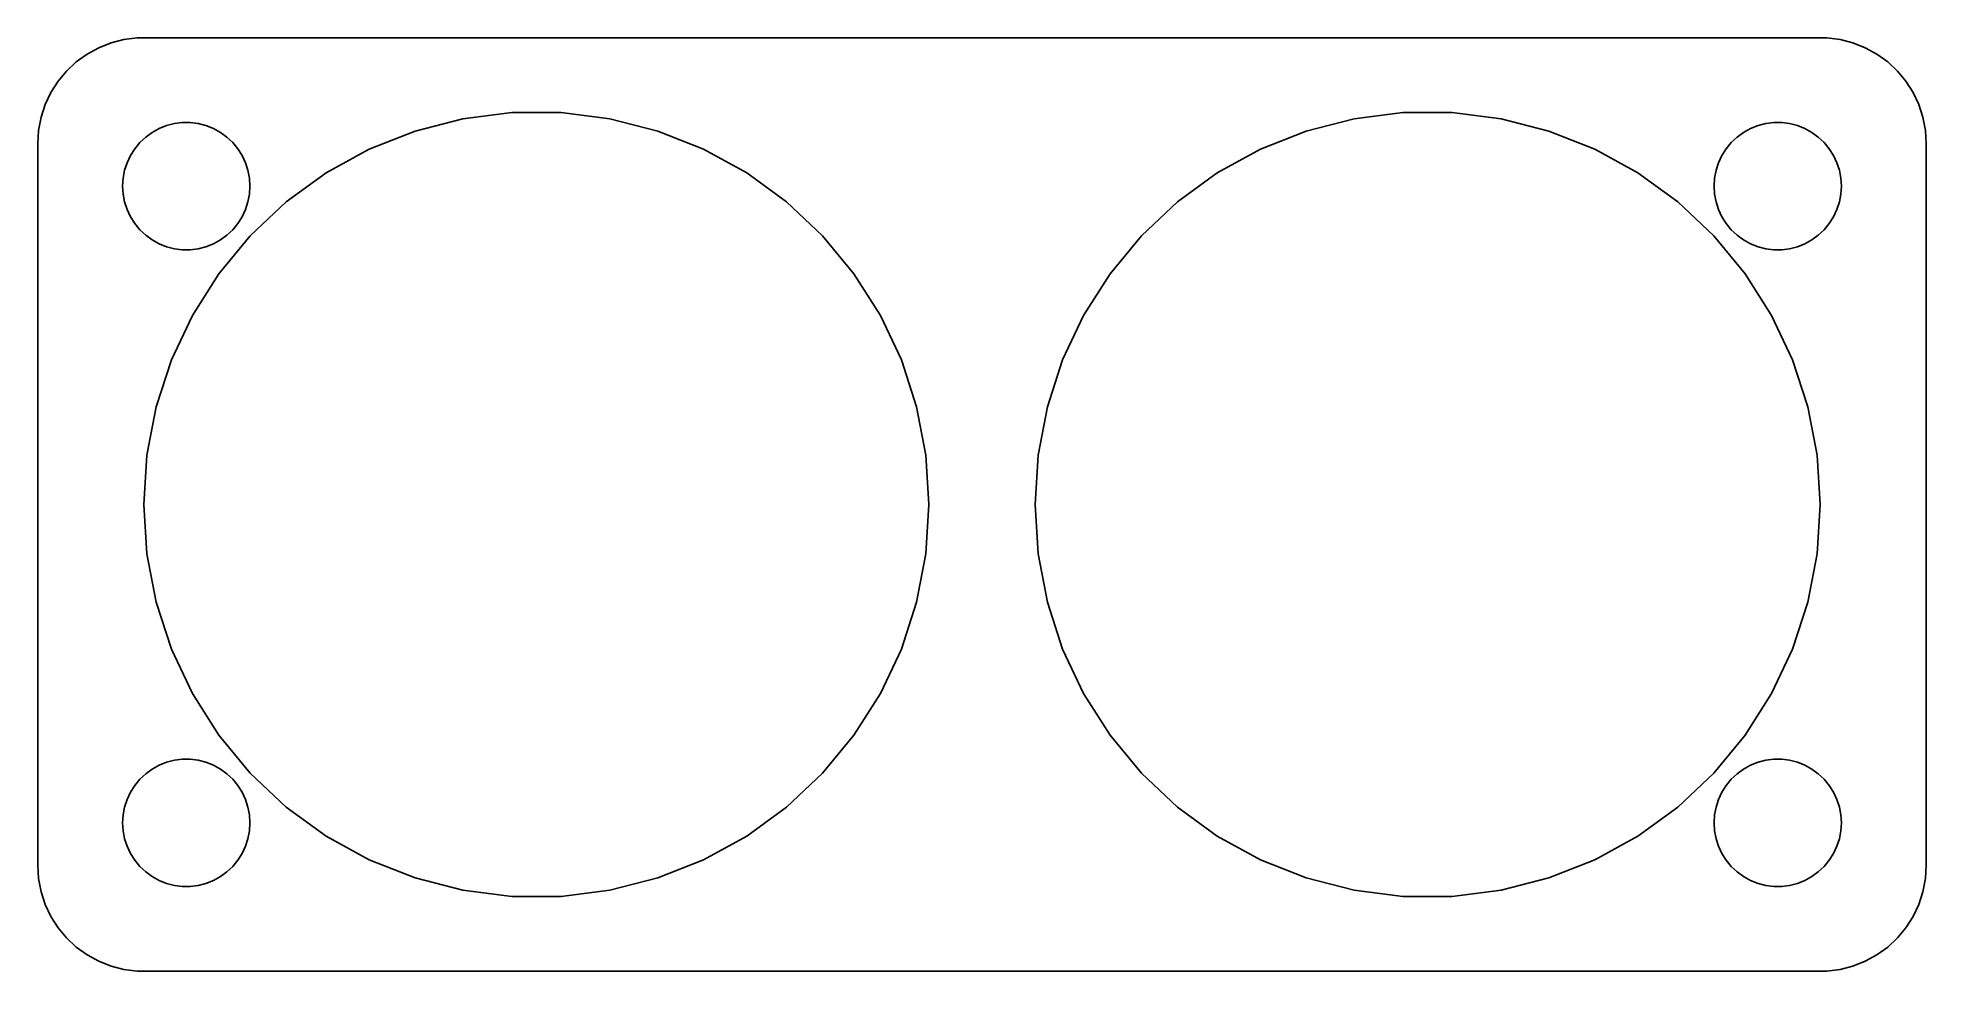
# Model space of a CAD drawing. Header units: metres. Extents: x -44.5 to 44.5, y -22 to 22.
import ezdxf

# ---------------------------------------------------------------- set-up
doc = ezdxf.new("R2010")
doc.units = ezdxf.units.M

msp = doc.modelspace()

# ---------------------------------------------------------------- linework, layer by layer
for p, q in [((-41.6289, 21.5241), (-42.1791, 21.2216)), ((-41.0451, 21.7553), (-41.6289, 21.5241)), ((-40.4369, 21.9114), (-41.0451, 21.7553)), ((-39.8139, 21.9901), (-40.4369, 21.9114)), ((39.8139, 21.9901), (-39.8139, 21.9901)), ((40.4369, 21.9114), (39.8139, 21.9901)), ((41.0451, 21.7553), (40.4369, 21.9114)), ((41.6289, 21.5241), (41.0451, 21.7553)), ((42.1791, 21.2216), (41.6289, 21.5241)), ((-42.6871, 20.8526), (-43.1448, 20.4227)), ((-42.1791, 21.2216), (-42.6871, 20.8526)), ((42.6871, 20.8526), (42.1791, 21.2216)), ((43.1448, 20.4227), (42.6871, 20.8526)), ((-43.5451, 19.9389), (-43.8815, 19.4088)), ((-43.1448, 20.4227), (-43.5451, 19.9389)), ((43.5451, 19.9389), (43.1448, 20.4227)), ((43.8815, 19.4088), (43.5451, 19.9389)), ((-44.1489, 18.8406), (-44.3429, 18.2434)), ((-43.8815, 19.4088), (-44.1489, 18.8406)), ((44.1489, 18.8406), (43.8815, 19.4088)), ((44.3429, 18.2434), (44.1489, 18.8406)), ((-44.3429, 18.2434), (-44.4606, 17.6267)), ((-38.7773, 17.7145), (-38.427, 17.8532)), ((-38.427, 17.8532), (-38.0621, 17.9469)), ((-38.0621, 17.9469), (-37.6884, 17.9941)), ((-37.6884, 17.9941), (-37.3116, 17.9941)), ((-37.3116, 17.9941), (-36.9379, 17.9469)), ((-36.9379, 17.9469), (-36.5729, 17.8532)), ((-36.5729, 17.8532), (-36.2227, 17.7145)), ((-26.7168, 17.5945), (-24.4666, 18.1723)), ((-24.4666, 18.1723), (-22.1616, 18.4635)), ((-22.1616, 18.4635), (-19.8384, 18.4635)), ((-19.8384, 18.4635), (-17.5334, 18.1723)), ((-17.5334, 18.1723), (-15.2832, 17.5945)), ((15.2832, 17.5945), (17.5334, 18.1723)), ((17.5334, 18.1723), (19.8384, 18.4635)), ((19.8384, 18.4635), (22.1616, 18.4635)), ((22.1616, 18.4635), (24.4666, 18.1723)), ((24.4666, 18.1723), (26.7168, 17.5945)), ((36.2227, 17.7145), (36.5729, 17.8532)), ((36.5729, 17.8532), (36.9379, 17.9469)), ((36.9379, 17.9469), (37.3116, 17.9941)), ((37.3116, 17.9941), (37.6884, 17.9941)), ((37.6884, 17.9941), (38.0621, 17.9469)), ((38.0621, 17.9469), (38.427, 17.8532)), ((38.427, 17.8532), (38.7773, 17.7145)), ((44.4606, 17.6267), (44.3429, 18.2434)), ((-44.4606, 17.6267), (-44.5, 17)), ((-44.5, 17), (-44.5, -17)), ((-39.927, 16.7634), (-39.6869, 17.0536)), ((-39.6869, 17.0536), (-39.4123, 17.3115)), ((-39.4123, 17.3115), (-39.1075, 17.533)), ((-39.1075, 17.533), (-38.7773, 17.7145)), ((-36.2227, 17.7145), (-35.8925, 17.533)), ((-35.8925, 17.533), (-35.5877, 17.3115)), ((-35.5877, 17.3115), (-35.3131, 17.0536)), ((-35.3131, 17.0536), (-35.0729, 16.7634)), ((-28.8769, 16.7393), (-26.7168, 17.5945)), ((-15.2832, 17.5945), (-13.1231, 16.7393)), ((13.1231, 16.7393), (15.2832, 17.5945)), ((26.7168, 17.5945), (28.8769, 16.7393)), ((35.0729, 16.7634), (35.3131, 17.0536)), ((35.3131, 17.0536), (35.5877, 17.3115)), ((35.5877, 17.3115), (35.8925, 17.533)), ((35.8925, 17.533), (36.2227, 17.7145)), ((38.7773, 17.7145), (39.1075, 17.533)), ((39.1075, 17.533), (39.4123, 17.3115)), ((39.4123, 17.3115), (39.6869, 17.0536)), ((39.6869, 17.0536), (39.927, 16.7634)), ((44.5, 17), (44.4606, 17.6267)), ((44.5, -17), (44.5, 17)), ((-40.4057, 15.7461), (-40.2893, 16.1044)), ((-40.2893, 16.1044), (-40.1289, 16.4453)), ((-40.1289, 16.4453), (-39.927, 16.7634)), ((-35.0729, 16.7634), (-34.8711, 16.4453)), ((-34.8711, 16.4453), (-34.7107, 16.1044)), ((-34.7107, 16.1044), (-34.5942, 15.7461)), ((-30.9128, 15.6201), (-28.8769, 16.7393)), ((-13.1231, 16.7393), (-11.0872, 15.6201)), ((11.0872, 15.6201), (13.1231, 16.7393)), ((28.8769, 16.7393), (30.9128, 15.6201)), ((34.5942, 15.7461), (34.7107, 16.1044)), ((34.7107, 16.1044), (34.8711, 16.4453)), ((34.8711, 16.4453), (35.0729, 16.7634)), ((39.927, 16.7634), (40.1289, 16.4453)), ((40.1289, 16.4453), (40.2893, 16.1044)), ((40.2893, 16.1044), (40.4057, 15.7461)), ((-40.5, 15), (-40.4763, 15.376)), ((-40.4763, 15.376), (-40.4057, 15.7461)), ((-34.5942, 15.7461), (-34.5237, 15.376)), ((-34.5237, 15.376), (-34.5, 15)), ((-32.7923, 14.2545), (-30.9128, 15.6201)), ((-11.0872, 15.6201), (-9.20764, 14.2545)), ((9.20764, 14.2545), (11.0872, 15.6201)), ((30.9128, 15.6201), (32.7923, 14.2545)), ((34.5, 15), (34.5237, 15.376)), ((34.5237, 15.376), (34.5942, 15.7461)), ((40.4057, 15.7461), (40.4763, 15.376)), ((40.4763, 15.376), (40.5, 15)), ((-40.4763, 14.624), (-40.5, 15)), ((-40.4057, 14.2539), (-40.4763, 14.624)), ((-40.2893, 13.8956), (-40.4057, 14.2539)), ((-34.5942, 14.2539), (-34.7107, 13.8956)), ((-34.5237, 14.624), (-34.5942, 14.2539)), ((-34.5, 15), (-34.5237, 14.624)), ((-34.4859, 12.6641), (-32.7923, 14.2545)), ((-9.20764, 14.2545), (-7.51407, 12.6641)), ((7.51407, 12.6641), (9.20764, 14.2545)), ((32.7923, 14.2545), (34.4859, 12.6641)), ((34.5237, 14.624), (34.5, 15)), ((34.5942, 14.2539), (34.5237, 14.624)), ((34.7107, 13.8956), (34.5942, 14.2539)), ((40.4057, 14.2539), (40.2893, 13.8956)), ((40.4763, 14.624), (40.4057, 14.2539)), ((40.5, 15), (40.4763, 14.624)), ((-40.1289, 13.5547), (-40.2893, 13.8956)), ((-39.927, 13.2366), (-40.1289, 13.5547)), ((-34.8711, 13.5547), (-35.0729, 13.2366)), ((-34.7107, 13.8956), (-34.8711, 13.5547)), ((34.8711, 13.5547), (34.7107, 13.8956)), ((35.0729, 13.2366), (34.8711, 13.5547)), ((40.1289, 13.5547), (39.927, 13.2366)), ((40.2893, 13.8956), (40.1289, 13.5547)), ((-39.6869, 12.9464), (-39.927, 13.2366)), ((-39.4123, 12.6884), (-39.6869, 12.9464)), ((-39.1075, 12.467), (-39.4123, 12.6884)), ((-38.7773, 12.2855), (-39.1075, 12.467)), ((-35.8925, 12.467), (-36.2227, 12.2855)), ((-35.9668, 10.874), (-34.4859, 12.6641)), ((-35.5877, 12.6884), (-35.8925, 12.467)), ((-35.3131, 12.9464), (-35.5877, 12.6884)), ((-35.0729, 13.2366), (-35.3131, 12.9464)), ((-7.51407, 12.6641), (-6.03317, 10.874)), ((6.03317, 10.874), (7.51407, 12.6641)), ((34.4859, 12.6641), (35.9668, 10.874)), ((35.3131, 12.9464), (35.0729, 13.2366)), ((35.5877, 12.6884), (35.3131, 12.9464)), ((35.8925, 12.467), (35.5877, 12.6884)), ((36.2227, 12.2855), (35.8925, 12.467)), ((39.1075, 12.467), (38.7773, 12.2855)), ((39.4123, 12.6884), (39.1075, 12.467)), ((39.6869, 12.9464), (39.4123, 12.6884)), ((39.927, 13.2366), (39.6869, 12.9464)), ((-38.427, 12.1468), (-38.7773, 12.2855)), ((-38.0621, 12.0531), (-38.427, 12.1468)), ((-37.6884, 12.0059), (-38.0621, 12.0531)), ((-37.3116, 12.0059), (-37.6884, 12.0059)), ((-36.9379, 12.0531), (-37.3116, 12.0059)), ((-36.5729, 12.1468), (-36.9379, 12.0531)), ((-36.2227, 12.2855), (-36.5729, 12.1468)), ((36.5729, 12.1468), (36.2227, 12.2855)), ((36.9379, 12.0531), (36.5729, 12.1468)), ((37.3116, 12.0059), (36.9379, 12.0531)), ((37.6884, 12.0059), (37.3116, 12.0059)), ((38.0621, 12.0531), (37.6884, 12.0059)), ((38.427, 12.1468), (38.0621, 12.0531)), ((38.7773, 12.2855), (38.427, 12.1468)), ((-37.2117, 8.91243), (-35.9668, 10.874)), ((-6.03317, 10.874), (-4.78831, 8.91243)), ((4.78831, 8.91243), (6.03317, 10.874)), ((35.9668, 10.874), (37.2117, 8.91243)), ((-38.2009, 6.8103), (-37.2117, 8.91243)), ((-4.78831, 8.91243), (-3.79913, 6.8103)), ((3.79913, 6.8103), (4.78831, 8.91243)), ((37.2117, 8.91243), (38.2009, 6.8103)), ((-38.9188, 4.60075), (-38.2009, 6.8103)), ((-3.79913, 6.8103), (-3.08121, 4.60075)), ((3.08121, 4.60075), (3.79913, 6.8103)), ((38.2009, 6.8103), (38.9188, 4.60075)), ((-39.3541, 2.31866), (-38.9188, 4.60075)), ((-3.08121, 4.60075), (-2.64587, 2.31866)), ((2.64587, 2.31866), (3.08121, 4.60075)), ((38.9188, 4.60075), (39.3541, 2.31866)), ((-39.5, 0), (-39.3541, 2.31866)), ((-2.64587, 2.31866), (-2.5, 0)), ((2.5, 0), (2.64587, 2.31866)), ((39.3541, 2.31866), (39.5, 0)), ((-39.3541, -2.31866), (-39.5, 0)), ((-2.5, 0), (-2.64587, -2.31866)), ((2.64587, -2.31866), (2.5, 0)), ((39.5, 0), (39.3541, -2.31866)), ((-38.9188, -4.60075), (-39.3541, -2.31866)), ((-2.64587, -2.31866), (-3.08121, -4.60075)), ((3.08121, -4.60075), (2.64587, -2.31866)), ((39.3541, -2.31866), (38.9188, -4.60075)), ((-38.2009, -6.8103), (-38.9188, -4.60075)), ((-3.08121, -4.60075), (-3.79913, -6.8103)), ((3.79913, -6.8103), (3.08121, -4.60075)), ((38.9188, -4.60075), (38.2009, -6.8103)), ((-37.2117, -8.91243), (-38.2009, -6.8103)), ((-3.79913, -6.8103), (-4.78831, -8.91243)), ((4.78831, -8.91243), (3.79913, -6.8103)), ((38.2009, -6.8103), (37.2117, -8.91243)), ((-35.9668, -10.874), (-37.2117, -8.91243)), ((-4.78831, -8.91243), (-6.03317, -10.874)), ((6.03317, -10.874), (4.78831, -8.91243)), ((37.2117, -8.91243), (35.9668, -10.874)), ((-34.4859, -12.6641), (-35.9668, -10.874)), ((-6.03317, -10.874), (-7.51407, -12.6641)), ((7.51407, -12.6641), (6.03317, -10.874)), ((35.9668, -10.874), (34.4859, -12.6641)), ((-39.1075, -12.467), (-38.7773, -12.2855)), ((-38.7773, -12.2855), (-38.427, -12.1468)), ((-38.427, -12.1468), (-38.0621, -12.0531)), ((-38.0621, -12.0531), (-37.6884, -12.0059)), ((-37.6884, -12.0059), (-37.3116, -12.0059)), ((-37.3116, -12.0059), (-36.9379, -12.0531)), ((-36.9379, -12.0531), (-36.5729, -12.1468)), ((-36.5729, -12.1468), (-36.2227, -12.2855)), ((-36.2227, -12.2855), (-35.8925, -12.467)), ((35.8925, -12.467), (36.2227, -12.2855)), ((36.2227, -12.2855), (36.5729, -12.1468)), ((36.5729, -12.1468), (36.9379, -12.0531)), ((36.9379, -12.0531), (37.3116, -12.0059)), ((37.3116, -12.0059), (37.6884, -12.0059)), ((37.6884, -12.0059), (38.0621, -12.0531)), ((38.0621, -12.0531), (38.427, -12.1468)), ((38.427, -12.1468), (38.7773, -12.2855)), ((38.7773, -12.2855), (39.1075, -12.467)), ((-40.1289, -13.5547), (-39.927, -13.2366)), ((-39.927, -13.2366), (-39.6869, -12.9464)), ((-39.6869, -12.9464), (-39.4123, -12.6884)), ((-39.4123, -12.6884), (-39.1075, -12.467)), ((-35.8925, -12.467), (-35.5877, -12.6884)), ((-35.5877, -12.6884), (-35.3131, -12.9464)), ((-35.3131, -12.9464), (-35.0729, -13.2366)), ((-35.0729, -13.2366), (-34.8711, -13.5547)), ((-32.7923, -14.2545), (-34.4859, -12.6641)), ((-7.51407, -12.6641), (-9.20764, -14.2545)), ((9.20764, -14.2545), (7.51407, -12.6641)), ((34.4859, -12.6641), (32.7923, -14.2545)), ((34.8711, -13.5547), (35.0729, -13.2366)), ((35.0729, -13.2366), (35.3131, -12.9464)), ((35.3131, -12.9464), (35.5877, -12.6884)), ((35.5877, -12.6884), (35.8925, -12.467)), ((39.1075, -12.467), (39.4123, -12.6884)), ((39.4123, -12.6884), (39.6869, -12.9464)), ((39.6869, -12.9464), (39.927, -13.2366)), ((39.927, -13.2366), (40.1289, -13.5547)), ((-40.4057, -14.2539), (-40.2893, -13.8956)), ((-40.2893, -13.8956), (-40.1289, -13.5547)), ((-34.8711, -13.5547), (-34.7107, -13.8956)), ((-34.7107, -13.8956), (-34.5942, -14.2539)), ((34.5942, -14.2539), (34.7107, -13.8956)), ((34.7107, -13.8956), (34.8711, -13.5547)), ((40.1289, -13.5547), (40.2893, -13.8956)), ((40.2893, -13.8956), (40.4057, -14.2539)), ((-40.5, -15), (-40.4763, -14.624)), ((-40.4763, -15.376), (-40.5, -15)), ((-40.4763, -14.624), (-40.4057, -14.2539)), ((-34.5942, -14.2539), (-34.5237, -14.624)), ((-34.5237, -14.624), (-34.5, -15)), ((-34.5, -15), (-34.5237, -15.376)), ((-30.9128, -15.6201), (-32.7923, -14.2545)), ((-9.20764, -14.2545), (-11.0872, -15.6201)), ((11.0872, -15.6201), (9.20764, -14.2545)), ((32.7923, -14.2545), (30.9128, -15.6201)), ((34.5, -15), (34.5237, -14.624)), ((34.5237, -15.376), (34.5, -15)), ((34.5237, -14.624), (34.5942, -14.2539)), ((40.4057, -14.2539), (40.4763, -14.624)), ((40.4763, -14.624), (40.5, -15)), ((40.5, -15), (40.4763, -15.376)), ((-40.4057, -15.7461), (-40.4763, -15.376)), ((-40.2893, -16.1044), (-40.4057, -15.7461)), ((-34.5942, -15.7461), (-34.7107, -16.1044)), ((-34.5237, -15.376), (-34.5942, -15.7461)), ((-28.8769, -16.7393), (-30.9128, -15.6201)), ((-11.0872, -15.6201), (-13.1231, -16.7393)), ((13.1231, -16.7393), (11.0872, -15.6201)), ((30.9128, -15.6201), (28.8769, -16.7393)), ((34.5942, -15.7461), (34.5237, -15.376)), ((34.7107, -16.1044), (34.5942, -15.7461)), ((40.4057, -15.7461), (40.2893, -16.1044)), ((40.4763, -15.376), (40.4057, -15.7461)), ((-40.1289, -16.4453), (-40.2893, -16.1044)), ((-39.927, -16.7634), (-40.1289, -16.4453)), ((-39.6869, -17.0536), (-39.927, -16.7634)), ((-35.0729, -16.7634), (-35.3131, -17.0536)), ((-34.8711, -16.4453), (-35.0729, -16.7634)), ((-34.7107, -16.1044), (-34.8711, -16.4453)), ((-26.7168, -17.5945), (-28.8769, -16.7393)), ((-13.1231, -16.7393), (-15.2832, -17.5945)), ((15.2832, -17.5945), (13.1231, -16.7393)), ((28.8769, -16.7393), (26.7168, -17.5945)), ((34.8711, -16.4453), (34.7107, -16.1044)), ((35.0729, -16.7634), (34.8711, -16.4453)), ((35.3131, -17.0536), (35.0729, -16.7634)), ((39.927, -16.7634), (39.6869, -17.0536)), ((40.1289, -16.4453), (39.927, -16.7634)), ((40.2893, -16.1044), (40.1289, -16.4453)), ((-44.5, -17), (-44.4606, -17.6267)), ((-44.4606, -17.6267), (-44.3429, -18.2434)), ((-39.4123, -17.3115), (-39.6869, -17.0536)), ((-39.1075, -17.533), (-39.4123, -17.3115)), ((-38.7773, -17.7145), (-39.1075, -17.533)), ((-38.427, -17.8532), (-38.7773, -17.7145)), ((-36.2227, -17.7145), (-36.5729, -17.8532)), ((-35.8925, -17.533), (-36.2227, -17.7145)), ((-35.5877, -17.3115), (-35.8925, -17.533)), ((-35.3131, -17.0536), (-35.5877, -17.3115)), ((-24.4666, -18.1723), (-26.7168, -17.5945)), ((-15.2832, -17.5945), (-17.5334, -18.1723)), ((17.5334, -18.1723), (15.2832, -17.5945)), ((26.7168, -17.5945), (24.4666, -18.1723)), ((35.5877, -17.3115), (35.3131, -17.0536)), ((35.8925, -17.533), (35.5877, -17.3115)), ((36.2227, -17.7145), (35.8925, -17.533)), ((36.5729, -17.8532), (36.2227, -17.7145)), ((38.7773, -17.7145), (38.427, -17.8532)), ((39.1075, -17.533), (38.7773, -17.7145)), ((39.4123, -17.3115), (39.1075, -17.533)), ((39.6869, -17.0536), (39.4123, -17.3115)), ((44.3429, -18.2434), (44.4606, -17.6267)), ((44.4606, -17.6267), (44.5, -17)), ((-44.3429, -18.2434), (-44.1489, -18.8406)), ((-38.0621, -17.9469), (-38.427, -17.8532)), ((-37.6884, -17.9941), (-38.0621, -17.9469)), ((-37.3116, -17.9941), (-37.6884, -17.9941)), ((-36.9379, -17.9469), (-37.3116, -17.9941)), ((-36.5729, -17.8532), (-36.9379, -17.9469)), ((-22.1616, -18.4635), (-24.4666, -18.1723)), ((-19.8384, -18.4635), (-22.1616, -18.4635)), ((-17.5334, -18.1723), (-19.8384, -18.4635)), ((19.8384, -18.4635), (17.5334, -18.1723)), ((22.1616, -18.4635), (19.8384, -18.4635)), ((24.4666, -18.1723), (22.1616, -18.4635)), ((36.9379, -17.9469), (36.5729, -17.8532)), ((37.3116, -17.9941), (36.9379, -17.9469)), ((37.6884, -17.9941), (37.3116, -17.9941)), ((38.0621, -17.9469), (37.6884, -17.9941)), ((38.427, -17.8532), (38.0621, -17.9469)), ((44.1489, -18.8406), (44.3429, -18.2434)), ((-44.1489, -18.8406), (-43.8815, -19.4088)), ((-43.8815, -19.4088), (-43.5451, -19.9389)), ((43.5451, -19.9389), (43.8815, -19.4088)), ((43.8815, -19.4088), (44.1489, -18.8406)), ((-43.5451, -19.9389), (-43.1448, -20.4227)), ((-43.1448, -20.4227), (-42.6871, -20.8526)), ((42.6871, -20.8526), (43.1448, -20.4227)), ((43.1448, -20.4227), (43.5451, -19.9389)), ((-42.6871, -20.8526), (-42.1791, -21.2216)), ((-42.1791, -21.2216), (-41.6289, -21.5241)), ((41.6289, -21.5241), (42.1791, -21.2216)), ((42.1791, -21.2216), (42.6871, -20.8526)), ((-41.6289, -21.5241), (-41.0451, -21.7553)), ((-41.0451, -21.7553), (-40.4369, -21.9114)), ((-40.4369, -21.9114), (-39.8139, -21.9901)), ((-39.8139, -21.9901), (39.8139, -21.9901)), ((39.8139, -21.9901), (40.4369, -21.9114)), ((40.4369, -21.9114), (41.0451, -21.7553)), ((41.0451, -21.7553), (41.6289, -21.5241))]:
    msp.add_line(p, q)

doc.saveas('drawing.dxf')
